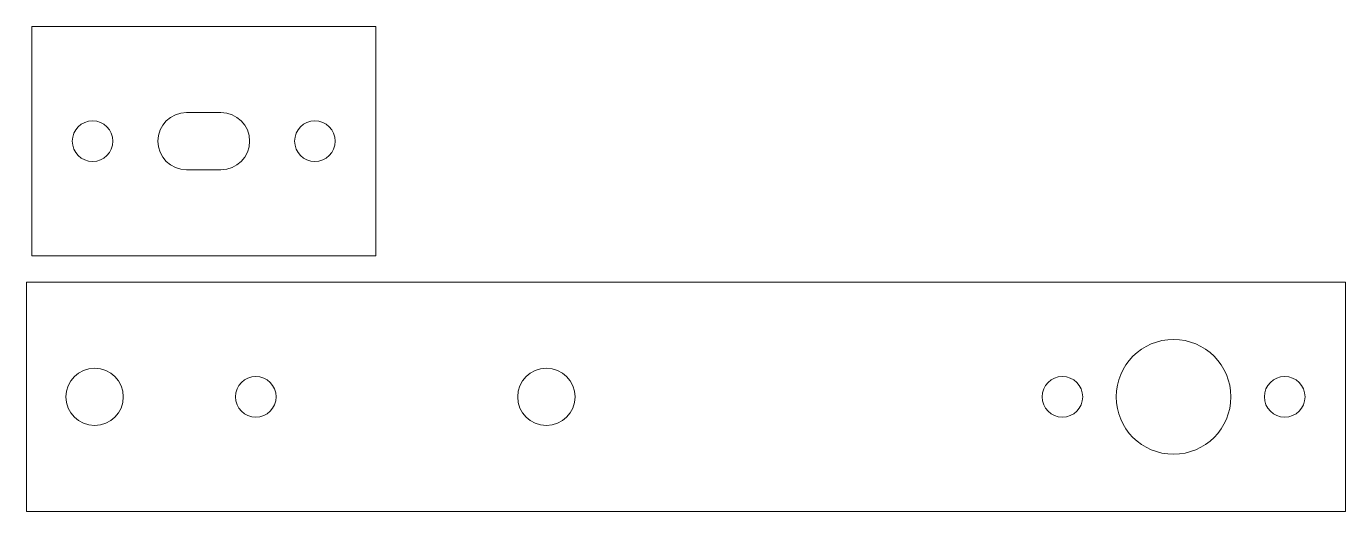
# Model space of a CAD drawing. Header units: inches. Extents: x 0.29 to 6.04, y 2.33 to 4.45.
import ezdxf

# ---------------------------------------------------------------- set-up
doc = ezdxf.new("R2010")
doc.units = ezdxf.units.IN
doc.header["$MEASUREMENT"] = 0

msp = doc.modelspace()

# ---------------------------------------------------------------- linework, layer by layer
at = {"color": 1, "linetype": 'Continuous', "lineweight": 0}
for p, q in [((1.8096, 4.4485), (0.3096, 4.4485)), ((0.3096, 4.4485), (0.3096, 3.4485)), ((1.8096, 3.4485), (1.8096, 4.4485)), ((1.1346, 4.0735), (0.9846, 4.0735)), ((0.9846, 3.8235), (1.1346, 3.8235)), ((0.3096, 3.4485), (1.8096, 3.4485)), ((0.2866, 3.3346), (6.0366, 3.3346)), ((0.2866, 3.3346), (0.2866, 2.3346)), ((6.0366, 3.3346), (6.0366, 2.3346)), ((6.0366, 2.3346), (0.2866, 2.3346))]:
    msp.add_line(p, q, dxfattribs=at)
for centre, radius in [((0.5751, 3.9485), 0.0885), ((1.5441, 3.9485), 0.0885), ((5.2866, 2.8346), 0.25), ((0.5841, 2.8346), 0.125), ((2.5529, 2.8346), 0.125), ((1.2866, 2.8346), 0.0885), ((4.8021, 2.8346), 0.0885), ((5.7711, 2.8346), 0.0885)]:
    msp.add_circle(centre, radius, dxfattribs=at)
for centre, start, end in [((0.9846, 3.9485), 90, 270), ((1.1346, 3.9485), 270, 90)]:
    msp.add_arc(centre, 0.125, start, end, dxfattribs=at)

doc.saveas('drawing.dxf')
